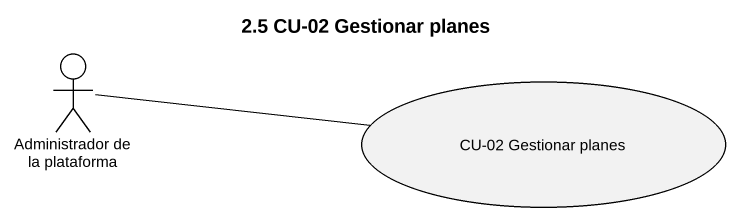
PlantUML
@startuml
title 2.5 CU-02 Gestionar planes
actor "Administrador de la plataforma" as Administrador_de_la
usecase "CU-02 Gestionar planes" as CU_02_Gestionar_planes
Administrador_de_la -right- CU_02_Gestionar_planes
@enduml
